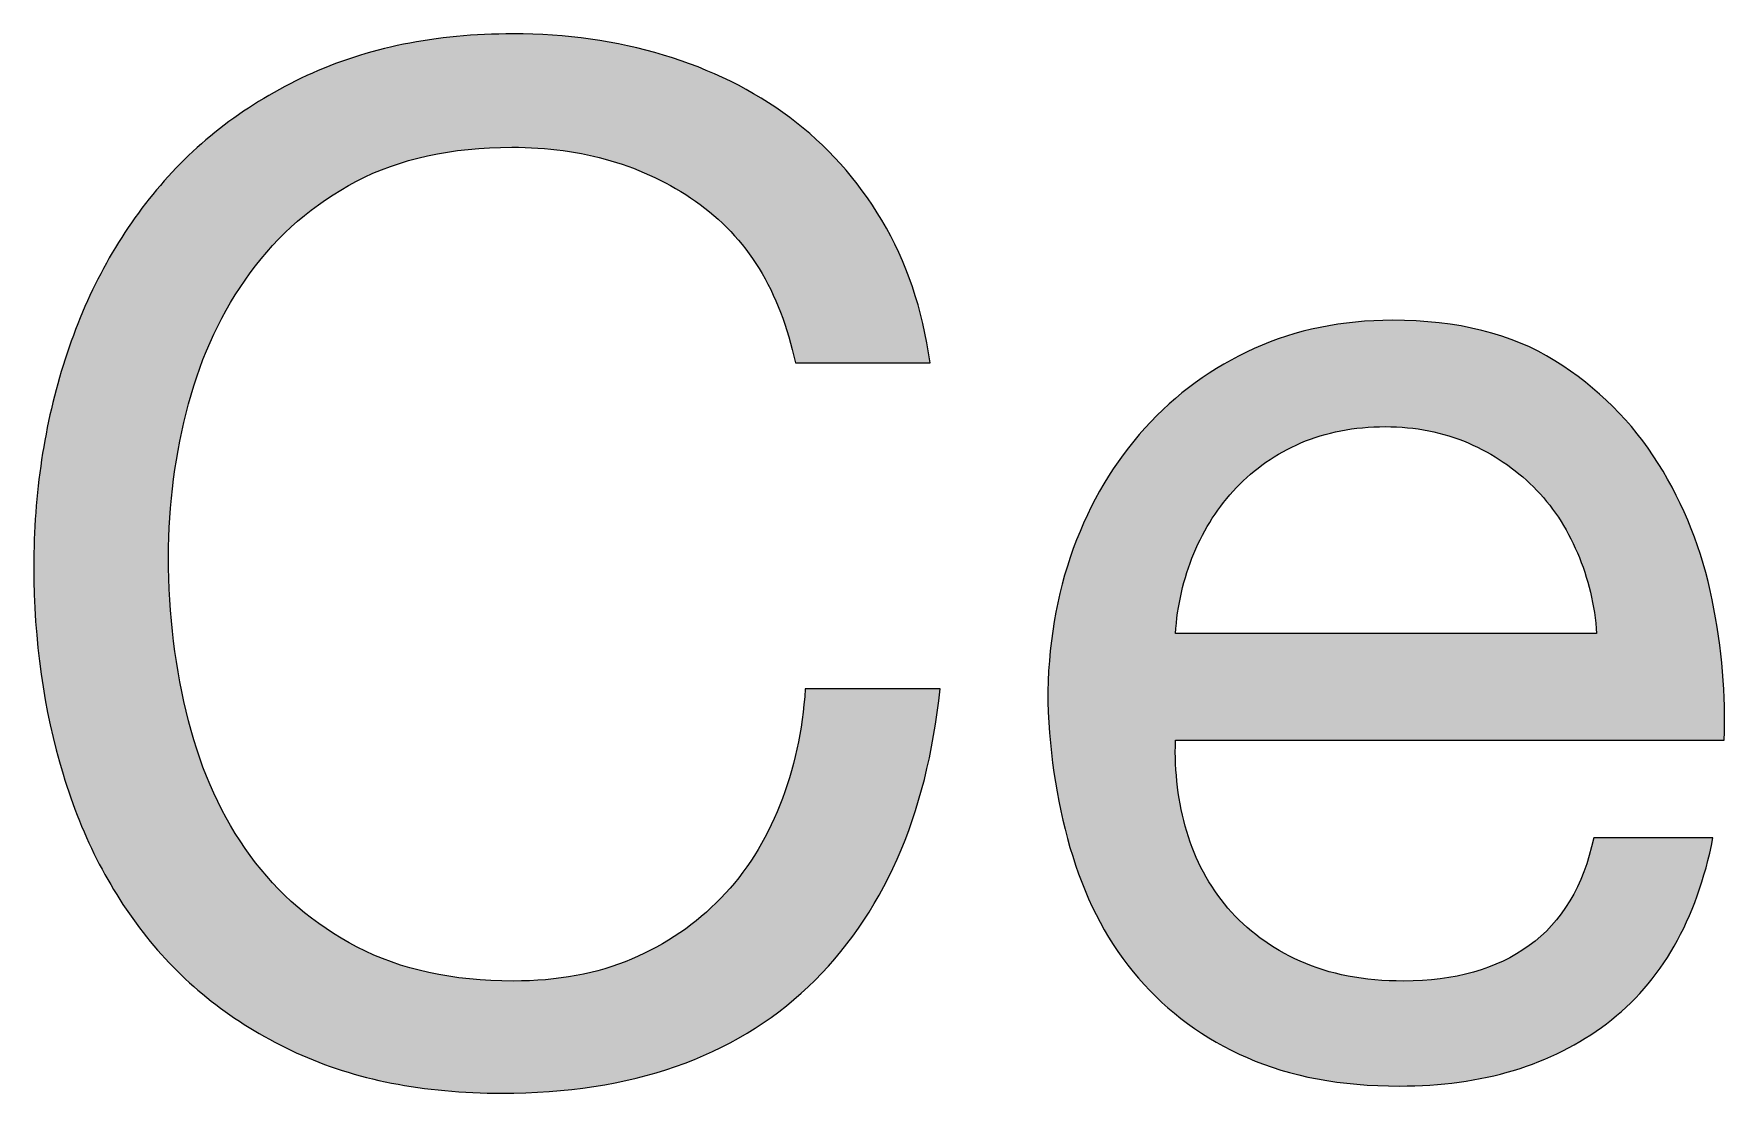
# Paper-space layout 'A0mask' of a CAD drawing. Extents: x 0 to 1153, y 0 to 810.
# Drawn here: x 982.251 to 987.168, y 64.475 to 67.553 of the extents above; entities that cross this region are included whole.
import ezdxf
from ezdxf.enums import TextEntityAlignment as Align

# ---------------------------------------------------------------- set-up
doc = ezdxf.new("R2010")
doc.units = 0
doc.layers.get('0').update_dxf_attribs({"linetype": 'CONTINUOUS'})
doc.layers.get('Defpoints').update_dxf_attribs({"linetype": 'CONTINUOUS'})
doc.layers.add('JPP_Mask', color=7, linetype='CONTINUOUS')
doc.styles.add('JPP', font='arial.ttf')

# ---------------------------------------------------------------- blocks, each defined once
blk = doc.blocks.new('A0mask')
at = {"true_color": 0x004a91}
h = blk.add_hatch(color=154, dxfattribs=at)
edge = h.paths.add_edge_path()
edge.add_spline(control_points=[(984.5007, 64.7842), (984.7175, 64.9901), (984.8453, 65.2786), (984.8837, 65.6495)], knot_values=[14, 14, 14, 14, 15, 15, 15, 15], degree=3, periodic=0)
edge.add_spline(control_points=[(984.8837, 65.6495), (984.8837, 65.6495), (984.4922, 65.6495), (984.4922, 65.6495), (984.4841, 65.5286), (984.4595, 65.4159), (984.4183, 65.3115), (984.3772, 65.2072), (984.3199, 65.1172), (984.247, 65.0417)], knot_values=[11, 11, 11, 11, 12, 12, 12, 13, 13, 13, 14, 14, 14, 14], degree=3, periodic=0)
edge.add_spline(control_points=[(984.247, 65.0417), (984.1746, 64.9662), (984.0879, 64.9071), (983.9876, 64.8647)], knot_values=[10, 10, 10, 10, 11, 11, 11, 11], degree=3, periodic=0)
edge.add_spline(control_points=[(983.9876, 64.8647), (983.8872, 64.8219), (983.7727, 64.8008), (983.6435, 64.8008)], knot_values=[9, 9, 9, 9, 10, 10, 10, 10], degree=3, periodic=0)
edge.add_spline(control_points=[(983.6435, 64.8008), (983.4678, 64.8008), (983.3168, 64.8337), (983.1905, 64.8995)], knot_values=[8, 8, 8, 8, 9, 9, 9, 9], degree=3, periodic=0)
edge.add_spline(control_points=[(983.1905, 64.8995), (983.0641, 64.9655), (982.9604, 65.054), (982.8795, 65.1653)], knot_values=[7, 7, 7, 7, 8, 8, 8, 8], degree=3, periodic=0)
edge.add_spline(control_points=[(982.8795, 65.1653), (982.798, 65.2765), (982.7384, 65.4069), (982.7001, 65.5567)], knot_values=[6, 6, 6, 6, 7, 7, 7, 7], degree=3, periodic=0)
edge.add_spline(control_points=[(982.7001, 65.5567), (982.6617, 65.7063), (982.6423, 65.8651), (982.6423, 66.0327)], knot_values=[5, 5, 5, 5, 6, 6, 6, 6], degree=3, periodic=0)
edge.add_spline(control_points=[(982.6423, 66.0327), (982.6423, 66.1865), (982.6617, 66.3347), (982.7001, 66.4777)], knot_values=[4, 4, 4, 4, 5, 5, 5, 5], degree=3, periodic=0)
edge.add_spline(control_points=[(982.7001, 66.4777), (982.7384, 66.6204), (982.798, 66.7475), (982.8795, 66.8587)], knot_values=[3, 3, 3, 3, 4, 4, 4, 4], degree=3, periodic=0)
edge.add_spline(control_points=[(982.8795, 66.8587), (982.9604, 66.97), (983.0631, 67.0585), (983.1881, 67.1245)], knot_values=[2, 2, 2, 2, 3, 3, 3, 3], degree=3, periodic=0)
edge.add_spline(control_points=[(983.1881, 67.1245), (983.3131, 67.1903), (983.4636, 67.2234), (983.6397, 67.2234)], knot_values=[1, 1, 1, 1, 2, 2, 2, 2], degree=3, periodic=0)
edge.add_spline(control_points=[(983.6397, 67.2234), (983.8456, 67.2234), (984.0231, 67.1711), (984.1731, 67.0668)], knot_values=[0, 0, 0, 0, 1, 1, 1, 1], degree=3, periodic=0)
edge.add_spline(control_points=[(984.1731, 67.0668), (984.3227, 66.9624), (984.4193, 66.8057), (984.4633, 66.5972)], knot_values=[29, 29, 29, 29, 30, 30, 30, 30], degree=3, periodic=0)
edge.add_spline(control_points=[(984.4633, 66.5972), (984.4633, 66.5972), (984.8548, 66.5972), (984.8548, 66.5972), (984.833, 66.7536), (984.7861, 66.8916), (984.7147, 67.0111), (984.6432, 67.1307), (984.5542, 67.2301), (984.4472, 67.3098)], knot_values=[26, 26, 26, 26, 27, 27, 27, 28, 28, 28, 29, 29, 29, 29], degree=3, periodic=0)
edge.add_spline(control_points=[(984.4472, 67.3098), (984.3398, 67.3896), (984.2176, 67.4499), (984.0804, 67.4911), (983.9431, 67.5323), (983.7973, 67.5529), (983.6435, 67.5529)], knot_values=[24, 24, 24, 24, 25, 25, 25, 26, 26, 26, 26], degree=3, periodic=0)
edge.add_spline(control_points=[(983.6435, 67.5529), (983.4181, 67.5529), (983.2184, 67.5124), (983.0442, 67.4315)], knot_values=[23, 23, 23, 23, 24, 24, 24, 24], degree=3, periodic=0)
edge.add_spline(control_points=[(983.0442, 67.4315), (982.8695, 67.3503), (982.7242, 67.2398), (982.6073, 67.0997), (982.4904, 66.9595), (982.4018, 66.7955), (982.3417, 66.6074)], knot_values=[21, 21, 21, 21, 22, 22, 22, 23, 23, 23, 23], degree=3, periodic=0)
edge.add_spline(control_points=[(982.3417, 66.6074), (982.2811, 66.4192), (982.2508, 66.218), (982.2508, 66.0038), (982.2508, 65.7896), (982.2792, 65.5889), (982.3356, 65.4022), (982.3919, 65.2155), (982.4762, 65.0533), (982.5888, 64.9161), (982.7015, 64.7788), (982.843, 64.6709), (983.0134, 64.5927)], knot_values=[17, 17, 17, 17, 18, 18, 18, 19, 19, 19, 20, 20, 20, 21, 21, 21, 21], degree=3, periodic=0)
edge.add_spline(control_points=[(983.0134, 64.5927), (983.1834, 64.5144), (983.3826, 64.4751), (983.6108, 64.4751)], knot_values=[16, 16, 16, 16, 17, 17, 17, 17], degree=3, periodic=0)
edge.add_spline(control_points=[(983.6108, 64.4751), (983.9871, 64.4751), (984.2834, 64.5783), (984.5007, 64.7842)], knot_values=[15, 15, 15, 15, 16, 16, 16, 16], degree=3, periodic=0)
h = blk.add_hatch(color=154, dxfattribs=at)
edge = h.paths.add_edge_path()
edge.add_spline(control_points=[(985.5677, 65.5011), (985.5677, 65.5011), (987.1619, 65.5011), (987.1619, 65.5011), (987.1676, 65.6301), (987.1558, 65.7662), (987.1269, 65.9089)], knot_values=[12, 12, 12, 12, 13, 13, 13, 14, 14, 14, 14], degree=3, periodic=0)
edge.add_spline(control_points=[(987.1269, 65.9089), (987.098, 66.0519), (987.046, 66.1837), (986.9702, 66.3046)], knot_values=[11, 11, 11, 11, 12, 12, 12, 12], degree=3, periodic=0)
edge.add_spline(control_points=[(986.9702, 66.3046), (986.895, 66.4254), (986.7946, 66.525), (986.6696, 66.6033)], knot_values=[10, 10, 10, 10, 11, 11, 11, 11], degree=3, periodic=0)
edge.add_spline(control_points=[(986.6696, 66.6033), (986.5447, 66.6814), (986.3875, 66.7207), (986.1977, 66.7207)], knot_values=[9, 9, 9, 9, 10, 10, 10, 10], degree=3, periodic=0)
edge.add_spline(control_points=[(986.1977, 66.7207), (986.0524, 66.7207), (985.9184, 66.6933), (985.7963, 66.6384)], knot_values=[8, 8, 8, 8, 9, 9, 9, 9], degree=3, periodic=0)
edge.add_spline(control_points=[(985.7963, 66.6384), (985.6742, 66.5832), (985.5681, 66.5065), (985.4791, 66.4076)], knot_values=[7, 7, 7, 7, 8, 8, 8, 8], degree=3, periodic=0)
edge.add_spline(control_points=[(985.4791, 66.4076), (985.3897, 66.3087), (985.3201, 66.192), (985.2709, 66.0573), (985.2216, 65.9226), (985.1966, 65.7745), (985.1966, 65.6124)], knot_values=[5, 5, 5, 5, 6, 6, 6, 7, 7, 7, 7], degree=3, periodic=0)
edge.add_spline(control_points=[(985.1966, 65.6124), (985.2022, 65.4502), (985.2264, 65.3007), (985.269, 65.1634)], knot_values=[4, 4, 4, 4, 5, 5, 5, 5], degree=3, periodic=0)
edge.add_spline(control_points=[(985.269, 65.1634), (985.3116, 65.0259), (985.375, 64.9078), (985.4602, 64.8091)], knot_values=[3, 3, 3, 3, 4, 4, 4, 4], degree=3, periodic=0)
edge.add_spline(control_points=[(985.4602, 64.8091), (985.5454, 64.7101), (985.6505, 64.6332), (985.7755, 64.5783), (985.9004, 64.5234), (986.0481, 64.4959), (986.2185, 64.4959)], knot_values=[1, 1, 1, 1, 2, 2, 2, 3, 3, 3, 3], degree=3, periodic=0)
edge.add_spline(control_points=[(986.2185, 64.4959), (986.4599, 64.4959), (986.6606, 64.5563), (986.8202, 64.677)], knot_values=[0, 0, 0, 0, 1, 1, 1, 1], degree=3, periodic=0)
edge.add_spline(control_points=[(986.8202, 64.677), (986.9792, 64.7979), (987.0824, 64.9778), (987.1293, 65.2169)], knot_values=[21, 21, 21, 21, 22, 22, 22, 22], degree=3, periodic=0)
edge.add_spline(control_points=[(987.1293, 65.2169), (987.1293, 65.2169), (986.7828, 65.2169), (986.7828, 65.2169), (986.7525, 65.0768), (986.6905, 64.9724), (986.5953, 64.9037)], knot_values=[19, 19, 19, 19, 20, 20, 20, 21, 21, 21, 21], degree=3, periodic=0)
edge.add_spline(control_points=[(986.5953, 64.9037), (986.5007, 64.8351), (986.379, 64.8008), (986.2308, 64.8008)], knot_values=[18, 18, 18, 18, 19, 19, 19, 19], degree=3, periodic=0)
edge.add_spline(control_points=[(986.2308, 64.8008), (986.1153, 64.8008), (986.015, 64.82), (985.9303, 64.8583)], knot_values=[17, 17, 17, 17, 18, 18, 18, 18], degree=3, periodic=0)
edge.add_spline(control_points=[(985.9303, 64.8583), (985.8451, 64.8969), (985.775, 64.9482), (985.7201, 65.0129), (985.6652, 65.0775), (985.6254, 65.1515), (985.6003, 65.2353)], knot_values=[15, 15, 15, 15, 16, 16, 16, 17, 17, 17, 17], degree=3, periodic=0)
edge.add_spline(control_points=[(985.6003, 65.2353), (985.5757, 65.3191), (985.5648, 65.4076), (985.5677, 65.5011)], knot_values=[14, 14, 14, 14, 15, 15, 15, 15], degree=3, periodic=0)
edge = h.paths.add_edge_path(flags=16)
edge.add_spline(control_points=[(986.7913, 65.8102), (986.7913, 65.8102), (985.5677, 65.8102), (985.5677, 65.8102), (985.5729, 65.8926), (985.5909, 65.9702), (985.6212, 66.0429)], knot_values=[6, 6, 6, 6, 7, 7, 7, 8, 8, 8, 8], degree=3, periodic=0)
edge.add_spline(control_points=[(985.6212, 66.0429), (985.6514, 66.1158), (985.6926, 66.1794), (985.7447, 66.2346)], knot_values=[5, 5, 5, 5, 6, 6, 6, 6], degree=3, periodic=0)
edge.add_spline(control_points=[(985.7447, 66.2346), (985.7968, 66.2895), (985.8593, 66.3326), (985.9321, 66.3643)], knot_values=[4, 4, 4, 4, 5, 5, 5, 5], degree=3, periodic=0)
edge.add_spline(control_points=[(985.9321, 66.3643), (986.005, 66.3958), (986.0865, 66.4116), (986.1773, 66.4116)], knot_values=[3, 3, 3, 3, 4, 4, 4, 4], degree=3, periodic=0)
edge.add_spline(control_points=[(986.1773, 66.4116), (986.2654, 66.4116), (986.3454, 66.3958), (986.4183, 66.3643)], knot_values=[2, 2, 2, 2, 3, 3, 3, 3], degree=3, periodic=0)
edge.add_spline(control_points=[(986.4183, 66.3643), (986.4912, 66.3326), (986.5541, 66.2902), (986.6076, 66.2365)], knot_values=[1, 1, 1, 1, 2, 2, 2, 2], degree=3, periodic=0)
edge.add_spline(control_points=[(986.6076, 66.2365), (986.6616, 66.183), (986.7042, 66.1191), (986.7354, 66.045)], knot_values=[0, 0, 0, 0, 1, 1, 1, 1], degree=3, periodic=0)
edge.add_spline(control_points=[(986.7354, 66.045), (986.7672, 65.9709), (986.7856, 65.8926), (986.7913, 65.8102)], knot_values=[8, 8, 8, 8, 9, 9, 9, 9], degree=3, periodic=0)
at = {"layer": 'Defpoints', "color": 154, "true_color": 0x004a91}
for points, knots in [([(984.1731, 67.0668), (984.0231, 67.1711), (983.8456, 67.2234), (983.6397, 67.2234), (983.4636, 67.2234), (983.3131, 67.1903), (983.1881, 67.1245), (983.0631, 67.0585), (982.9604, 66.97), (982.8795, 66.8587), (982.798, 66.7475), (982.7384, 66.6204), (982.7001, 66.4777), (982.6617, 66.3347), (982.6423, 66.1865), (982.6423, 66.0327), (982.6423, 65.8651), (982.6617, 65.7063), (982.7001, 65.5567), (982.7384, 65.4069), (982.798, 65.2765), (982.8795, 65.1653), (982.9604, 65.054), (983.0641, 64.9655), (983.1905, 64.8995), (983.3168, 64.8337), (983.4678, 64.8008), (983.6435, 64.8008), (983.7727, 64.8008), (983.8872, 64.8219), (983.9876, 64.8647), (984.0879, 64.9071), (984.1746, 64.9662), (984.247, 65.0417), (984.3199, 65.1172), (984.3772, 65.2072), (984.4183, 65.3115), (984.4595, 65.4159), (984.4841, 65.5286), (984.4922, 65.6495), (984.4922, 65.6495), (984.8837, 65.6495), (984.8837, 65.6495), (984.8453, 65.2786), (984.7175, 64.9901), (984.5007, 64.7842), (984.2834, 64.5783), (983.9871, 64.4751), (983.6108, 64.4751), (983.3826, 64.4751), (983.1834, 64.5144), (983.0134, 64.5927), (982.843, 64.6709), (982.7015, 64.7788), (982.5888, 64.9161), (982.4762, 65.0533), (982.3919, 65.2155), (982.3356, 65.4022), (982.2792, 65.5889), (982.2508, 65.7896), (982.2508, 66.0038), (982.2508, 66.218), (982.2811, 66.4192), (982.3417, 66.6074), (982.4018, 66.7955), (982.4904, 66.9595), (982.6073, 67.0997), (982.7242, 67.2398), (982.8695, 67.3503), (983.0442, 67.4315), (983.2184, 67.5124), (983.4181, 67.5529), (983.6435, 67.5529), (983.7973, 67.5529), (983.9431, 67.5323), (984.0804, 67.4911), (984.2176, 67.4499), (984.3398, 67.3896), (984.4472, 67.3098), (984.5542, 67.2301), (984.6432, 67.1307), (984.7147, 67.0111), (984.7861, 66.8916), (984.833, 66.7536), (984.8548, 66.5972), (984.8548, 66.5972), (984.4633, 66.5972), (984.4633, 66.5972), (984.4193, 66.8057), (984.3227, 66.9624), (984.1731, 67.0668)], [0, 0, 0, 0, 1, 1, 1, 2, 2, 2, 3, 3, 3, 4, 4, 4, 5, 5, 5, 6, 6, 6, 7, 7, 7, 8, 8, 8, 9, 9, 9, 10, 10, 10, 11, 11, 11, 12, 12, 12, 13, 13, 13, 14, 14, 14, 15, 15, 15, 16, 16, 16, 17, 17, 17, 18, 18, 18, 19, 19, 19, 20, 20, 20, 21, 21, 21, 22, 22, 22, 23, 23, 23, 24, 24, 24, 25, 25, 25, 26, 26, 26, 27, 27, 27, 28, 28, 28, 29, 29, 29, 30, 30, 30, 30]), ([(986.8202, 64.677), (986.6606, 64.5563), (986.4599, 64.4959), (986.2185, 64.4959), (986.0481, 64.4959), (985.9004, 64.5234), (985.7755, 64.5783), (985.6505, 64.6332), (985.5454, 64.7101), (985.4602, 64.8091), (985.375, 64.9078), (985.3116, 65.0259), (985.269, 65.1634), (985.2264, 65.3007), (985.2022, 65.4502), (985.1966, 65.6124), (985.1966, 65.7745), (985.2216, 65.9226), (985.2709, 66.0573), (985.3201, 66.192), (985.3897, 66.3087), (985.4791, 66.4076), (985.5681, 66.5065), (985.6742, 66.5832), (985.7963, 66.6384), (985.9184, 66.6933), (986.0524, 66.7207), (986.1977, 66.7207), (986.3875, 66.7207), (986.5447, 66.6814), (986.6696, 66.6033), (986.7946, 66.525), (986.895, 66.4254), (986.9702, 66.3046), (987.046, 66.1837), (987.098, 66.0519), (987.1269, 65.9089), (987.1558, 65.7662), (987.1676, 65.6301), (987.1619, 65.5011), (987.1619, 65.5011), (985.5677, 65.5011), (985.5677, 65.5011), (985.5648, 65.4076), (985.5757, 65.3191), (985.6003, 65.2353), (985.6254, 65.1515), (985.6652, 65.0775), (985.7201, 65.0129), (985.775, 64.9482), (985.8451, 64.8969), (985.9303, 64.8583), (986.015, 64.82), (986.1153, 64.8008), (986.2308, 64.8008), (986.379, 64.8008), (986.5007, 64.8351), (986.5953, 64.9037), (986.6905, 64.9724), (986.7525, 65.0768), (986.7828, 65.2169), (986.7828, 65.2169), (987.1293, 65.2169), (987.1293, 65.2169), (987.0824, 64.9778), (986.9792, 64.7979), (986.8202, 64.677)], [0, 0, 0, 0, 1, 1, 1, 2, 2, 2, 3, 3, 3, 4, 4, 4, 5, 5, 5, 6, 6, 6, 7, 7, 7, 8, 8, 8, 9, 9, 9, 10, 10, 10, 11, 11, 11, 12, 12, 12, 13, 13, 13, 14, 14, 14, 15, 15, 15, 16, 16, 16, 17, 17, 17, 18, 18, 18, 19, 19, 19, 20, 20, 20, 21, 21, 21, 22, 22, 22, 22]), ([(986.7354, 66.045), (986.7042, 66.1191), (986.6616, 66.183), (986.6076, 66.2365), (986.5541, 66.2902), (986.4912, 66.3326), (986.4183, 66.3643), (986.3454, 66.3958), (986.2654, 66.4116), (986.1773, 66.4116), (986.0865, 66.4116), (986.005, 66.3958), (985.9321, 66.3643), (985.8593, 66.3326), (985.7968, 66.2895), (985.7447, 66.2346), (985.6926, 66.1794), (985.6514, 66.1158), (985.6212, 66.0429), (985.5909, 65.9702), (985.5729, 65.8926), (985.5677, 65.8102), (985.5677, 65.8102), (986.7913, 65.8102), (986.7913, 65.8102), (986.7856, 65.8926), (986.7672, 65.9709), (986.7354, 66.045)], [0, 0, 0, 0, 1, 1, 1, 2, 2, 2, 3, 3, 3, 4, 4, 4, 5, 5, 5, 6, 6, 6, 7, 7, 7, 8, 8, 8, 9, 9, 9, 9])]:
    blk.add_open_spline(points, degree=3, knots=knots, dxfattribs=at)
at = {"color": 7, "style": 'JPP'}
for tag, p in [('Client', (1086, 115)), ('Project1', (1086, 90)), ('Project2', (1086, 82.5)), ('Project3', (1086, 75)), ('Title1', (1086, 57.5)), ('Title2', (1086, 50)), ('Title3', (1086, 42.5)), ('Status', (978, 7.5))]:
    blk.add_attdef(tag, text='', height=3.5, dxfattribs=at).set_placement(p, align=Align.MIDDLE_LEFT)
at = {"color": 2, "style": 'JPP'}
for tag, p in [('Scale', (1005.5, 25)), ('Checked', (1095.5, 25)), ('Drawn', (1050.5, 25)), ('Date', (1140.5, 25))]:
    blk.add_attdef(tag, text='', height=2, dxfattribs=at).set_placement(p, align=Align.MIDDLE_CENTER)
at = {"color": 6, "style": 'JPP'}
for tag, p in [('Ref', (1068, 7.5)), ('DrgNo.', (1110, 7.5))]:
    blk.add_attdef(tag, text='', height=4, dxfattribs=at).set_placement(p, align=Align.MIDDLE_LEFT)
blk.add_attdef('Rev', text='', height=4, dxfattribs=at).set_placement((1144.2747, 7.5), align=Align.MIDDLE_CENTER)

psp = doc.layouts.new('A0mask')

# ---------------------------------------------------------------- block references
at = {"layer": 'JPP_Mask'}
psp.add_blockref('A0mask', (0, 0), dxfattribs=at)

doc.saveas('drawing.dxf')
